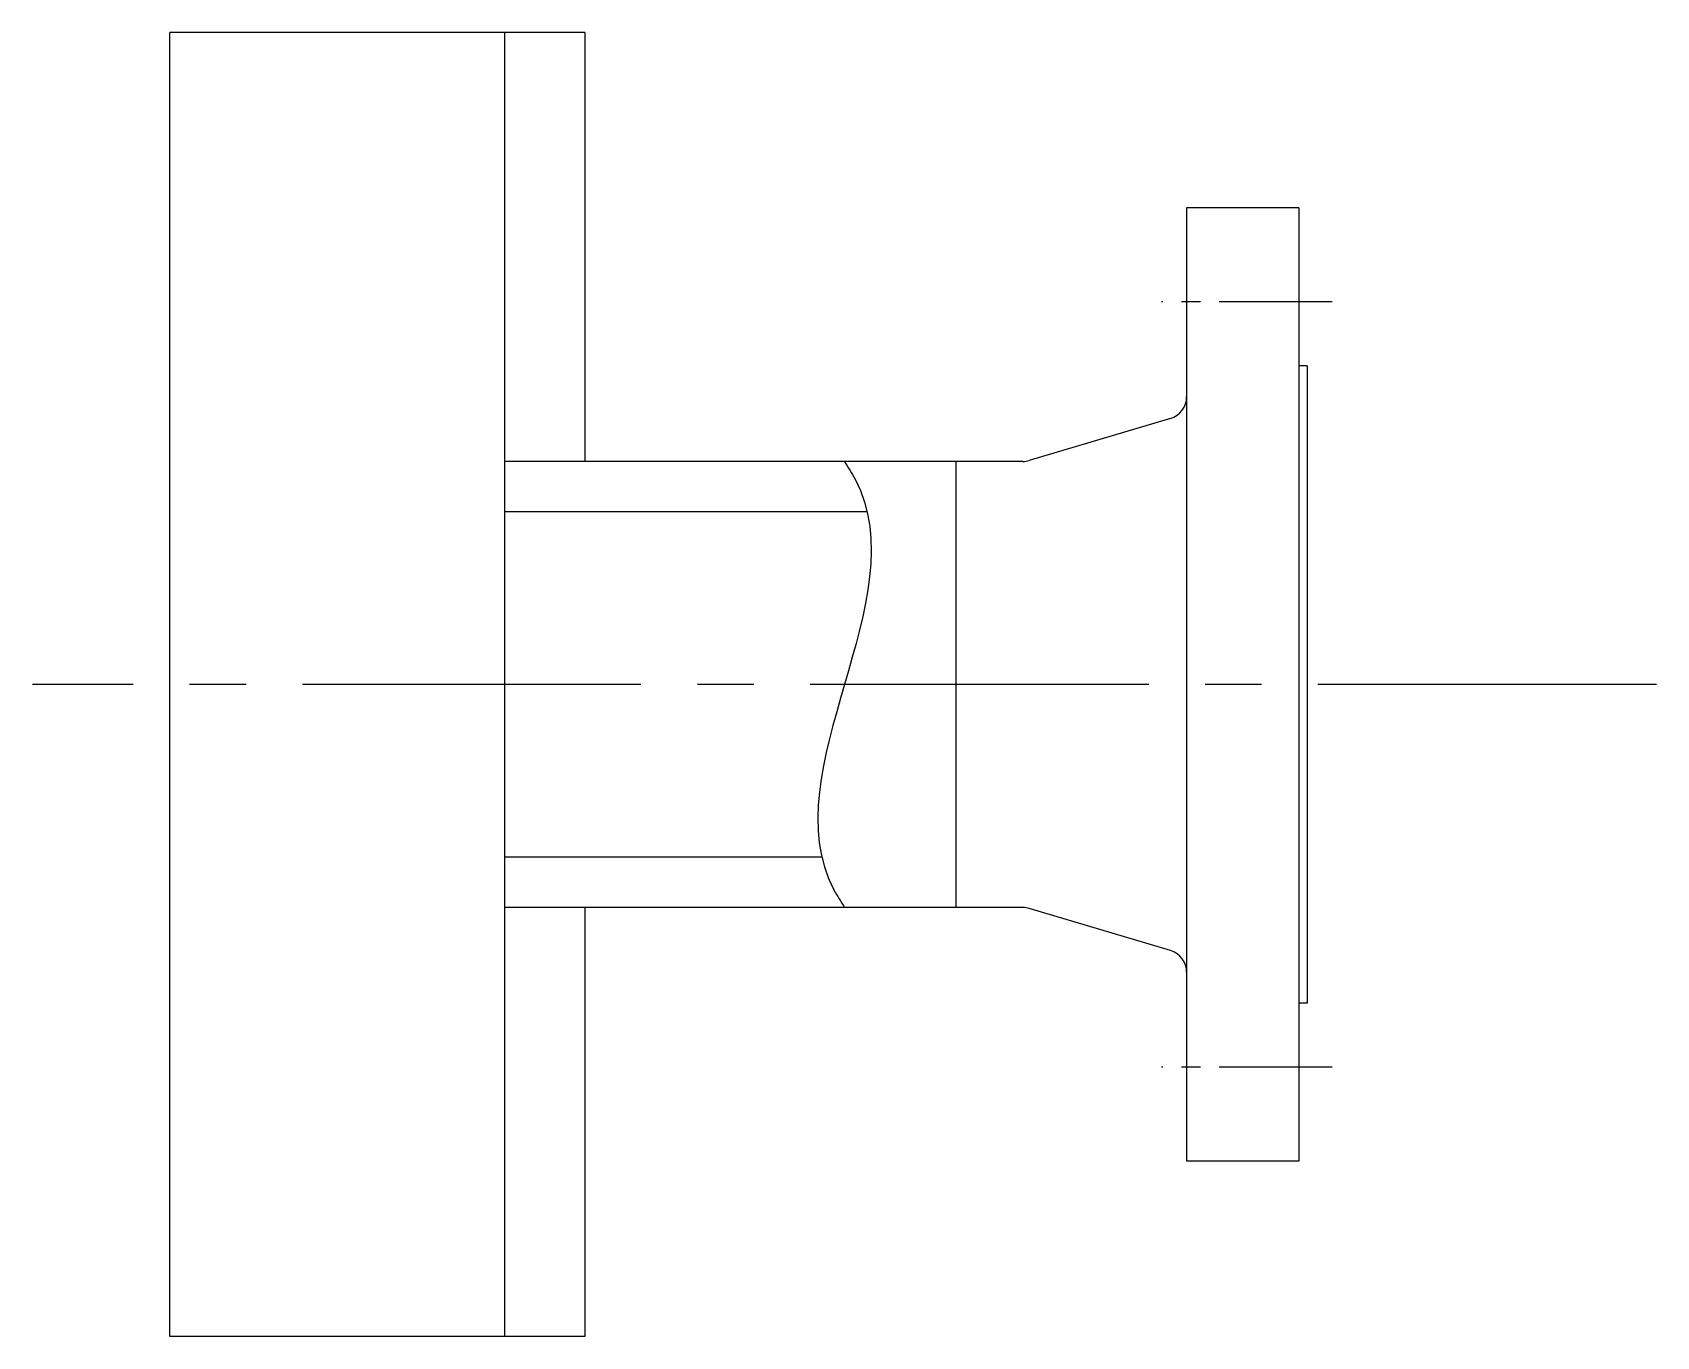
# Model space of a CAD drawing. Extents: x 45567 to 121349, y -17555 to 19241.
# Drawn here: x 63876.2 to 64200, y -1685.6 to -1425.7 of the extents above; entities that cross this region are included whole.
import ezdxf

# ---------------------------------------------------------------- set-up
doc = ezdxf.new("R2010")
doc.units = 0
doc.header["$LTSCALE"] = 30
doc.header["$MEASUREMENT"] = 0
doc.linetypes.add('CENTER2', pattern=[1.125, 0.75, -0.125, 0.125, -0.125])
for name, color, linetype in [('1', 2, 'CONTINUOUS'), ('2', 1, 'CONTINUOUS'), ('3', 3, 'CENTER2'), ('4', 3, 'CENTER2')]:
    doc.layers.add(name, color=color, linetype=linetype)

msp = doc.modelspace()

# ---------------------------------------------------------------- linework, layer by layer
at = {"layer": '1'}
for p, q in [((63903.559074, -1685.590292), (63903.559074, -1425.66726)), ((63986.32244, -1425.66726), (63903.559074, -1425.66726)), ((63986.32244, -1685.590292), (63903.559074, -1685.590292))]:
    msp.add_line(p, q, dxfattribs=at)
msp.add_spline([(64038.09744, -1511.178776), (64040.19744, -1514.678776), (64035.99744, -1596.578776), (64038.09744, -1600.078776)], degree=3, dxfattribs=at)
at = {"layer": '2'}
for p, q in [((63970.32244, -1425.66726), (63970.32244, -1685.590292)), ((63986.32244, -1425.66726), (63986.32244, -1511.178776)), ((64128.72244, -1460.628776), (64106.32244, -1460.628776)), ((64106.32244, -1460.628776), (64106.32244, -1650.628776)), ((64128.72244, -1460.628776), (64128.72244, -1650.628776)), ((64130.32244, -1492.128776), (64128.72244, -1492.128776)), ((64130.32244, -1492.128776), (64130.32244, -1619.128776)), ((64103.109323, -1502.587691), (64074.952159, -1510.990844)), ((64073.665276, -1511.178776), (63970.32244, -1511.178776)), ((64060.32244, -1511.178776), (64060.32244, -1600.078776)), ((64042.615577, -1521.178776), (63970.32244, -1521.178776)), ((64033.579302, -1590.078776), (63970.32244, -1590.078776)), ((64073.665276, -1600.078776), (63970.32244, -1600.078776)), ((63986.32244, -1600.078776), (63986.32244, -1685.590292)), ((64103.109323, -1608.669862), (64074.952159, -1600.266708)), ((64130.32244, -1619.128776), (64128.72244, -1619.128776)), ((64128.72244, -1650.628776), (64106.32244, -1650.628776))]:
    msp.add_line(p, q, dxfattribs=at)
for centre, start, end in [((64101.82244, -1498.275623), 286.61707624, 0), ((64073.665276, -1506.678776), 270, 286.61707624), ((64073.665276, -1604.578776), 73.38292376, 90), ((64101.82244, -1612.98193), 0, 73.38292376)]:
    msp.add_arc(centre, 4.5, start, end, dxfattribs=at)
at = {"layer": '3', "ltscale": 3}
msp.add_line((64200.010583, -1555.628776), (63876.184296, -1555.628776), dxfattribs=at)
at = {"layer": '4'}
for p, q in [((64135.32244, -1479.378776), (64101.32244, -1479.378776)), ((64135.32244, -1631.878776), (64101.32244, -1631.878776))]:
    msp.add_line(p, q, dxfattribs=at)

doc.saveas('drawing.dxf')
